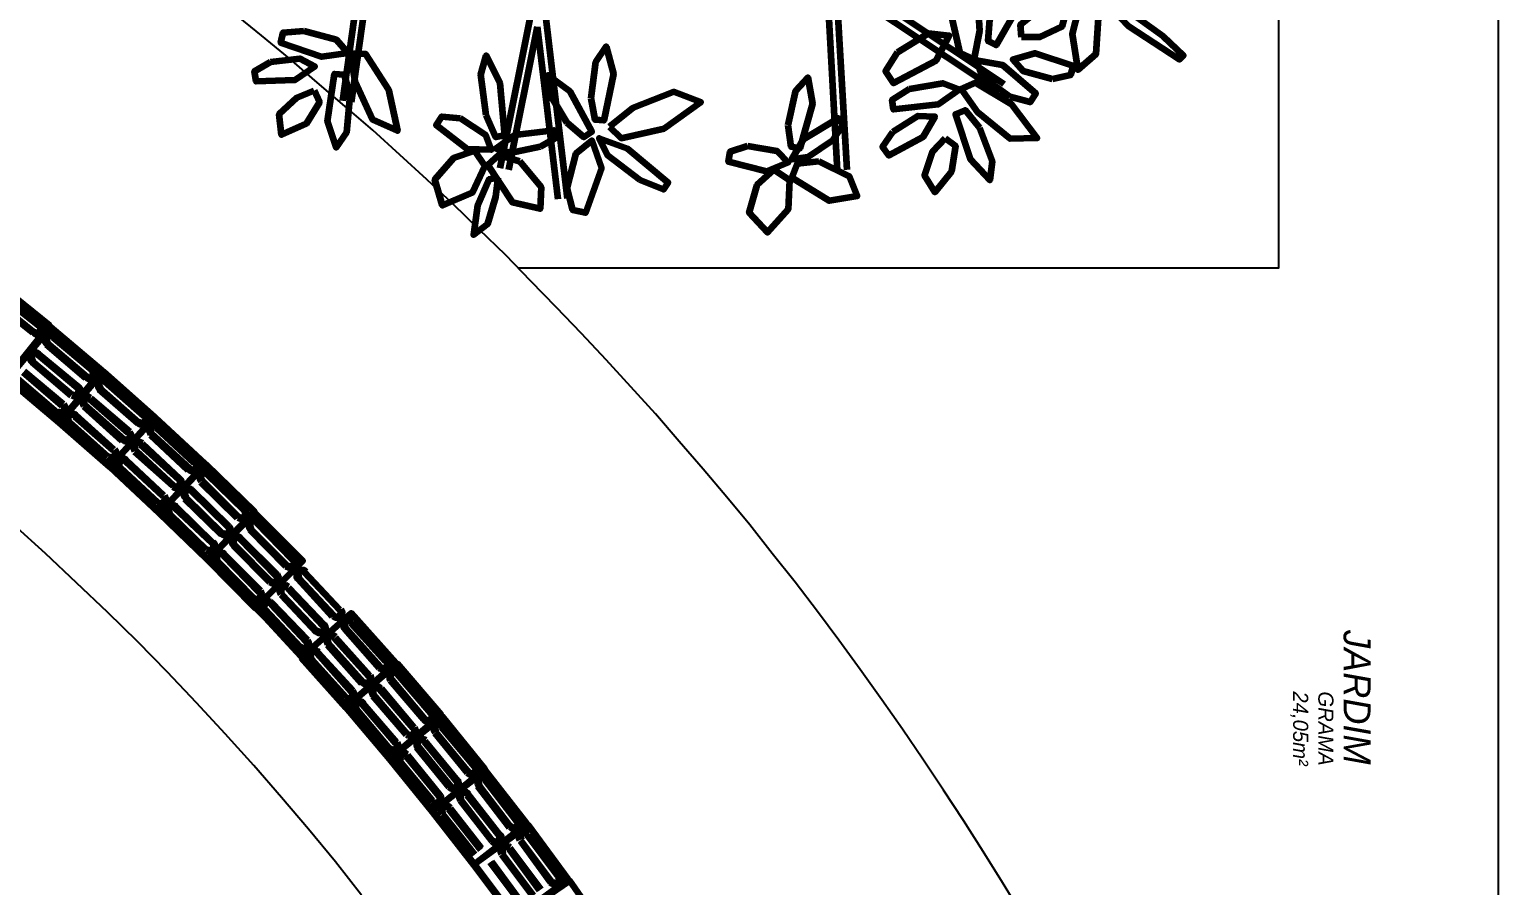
# Model space of a CAD drawing. Header units: millimetres. Extents: x 2273 to 2522, y 1034 to 1187.
# Drawn here: x 2393.06 to 2398.5, y 1177.46 to 1180.63 of the extents above; entities that cross this region are included whole.
import ezdxf

# ---------------------------------------------------------------- set-up
doc = ezdxf.new("R2010")
doc.units = ezdxf.units.MM
doc.layers.add('LAYER8', color=8, linetype='Continuous')
doc.layers.add('PAREDES', color=4, linetype='Continuous', lineweight=100)
doc.styles.get("Standard").update_dxf_attribs({"font": 'arial.ttf'})

# ---------------------------------------------------------------- blocks, each defined once
blk = doc.blocks.new('DER')
at = {"layer": 'PAREDES', "color": 0, "linetype": 'Continuous'}
for points in [[(66.4211, 147.7422), (66.3181, 147.598), (66.2917, 147.5245), (66.3828, 147.6127), (66.5064, 147.801), (66.4917, 147.8157), (66.4211, 147.7422)], [(66.2652, 147.4833), (66.2858, 147.4363), (66.4123, 147.4039), (66.5446, 147.4245), (66.4858, 147.4922), (66.3534, 147.501), (66.2652, 147.4833)], [(66.5799, 147.3304), (66.5505, 147.2216), (66.5064, 147.1833), (66.4828, 147.2657), (66.5299, 147.4069), (66.5652, 147.398), (66.5799, 147.3304)], [(66.424, 147.2157), (66.377, 147.2127), (66.3181, 147.2863), (66.3093, 147.3863), (66.3858, 147.3657), (66.424, 147.2833), (66.424, 147.2157)], [(66.6446, 147.1745), (66.5711, 147.0716), (66.5093, 147.048), (66.527, 147.1451), (66.6328, 147.2686), (66.6652, 147.248), (66.6446, 147.1745)], [(66.6152, 146.9922), (66.5917, 147.0451), (66.6711, 147.1775), (66.7975, 147.2745), (66.8005, 147.1745), (66.7034, 147.0539), (66.6152, 146.9922)], [(66.3593, 147.098), (66.2358, 147.1598), (66.1946, 147.2127), (66.3005, 147.2098), (66.4534, 147.1216), (66.4387, 147.0922), (66.3593, 147.098)], [(66.2093, 146.5686), (66.5975, 147.151)], [(66.2387, 146.551), (66.627, 147.1333)], [(66.7593, 147.0598), (66.8828, 147.1069), (66.9534, 147.098), (66.877, 147.0275), (66.7093, 146.9716), (66.6946, 147.0069), (66.7593, 147.0598)], [(66.5064, 147.0392), (66.4828, 146.9892), (66.3328, 146.9539), (66.174, 146.9775), (66.2446, 147.051), (66.4005, 147.0598), (66.5064, 147.0392)], [(66.6152, 146.801), (66.5946, 146.9245), (66.6181, 146.9863), (66.674, 146.9069), (66.6917, 146.7422), (66.6564, 146.7363), (66.6152, 146.801)], [(66.7975, 146.9333), (66.827, 146.9716), (66.9211, 146.9569), (66.9975, 146.8951), (66.9358, 146.8569), (66.8475, 146.8863), (66.7975, 146.9333)], [(66.4799, 146.7569), (66.4093, 146.8716), (66.4181, 146.948), (66.5123, 146.898), (66.5946, 146.7422), (66.5505, 146.7127), (66.4799, 146.7569)], [(66.774, 146.7392), (66.7152, 146.8333), (66.7181, 146.8951), (66.7946, 146.851), (66.8623, 146.7245), (66.8299, 146.701), (66.774, 146.7392)], [(66.8828, 146.4657), (66.9387, 146.5775), (67.0123, 146.6069), (67.0299, 146.5039), (66.9446, 146.3657), (66.8917, 146.3863), (66.8828, 146.4657)], [(65.9034, 146.5098), (66.9152, 146.5686)], [(65.9064, 146.4775), (66.9181, 146.5333)], [(66.8064, 146.5157), (66.8681, 146.4245), (66.877, 146.3657), (66.8005, 146.4098), (66.724, 146.5363), (66.7505, 146.5539), (66.8064, 146.5157)], [(66.7505, 146.351), (66.6211, 146.3804), (66.574, 146.4245), (66.6711, 146.4422), (66.8358, 146.3951), (66.8299, 146.3627), (66.7505, 146.351)], [(66.9152, 146.298), (66.9534, 146.3569), (67.0623, 146.351), (67.1475, 146.2745), (67.074, 146.2069), (66.9711, 146.2363), (66.9152, 146.298)], [(66.827, 146.201), (66.8446, 146.3098), (66.8887, 146.351), (66.9211, 146.2716), (66.8858, 146.1304), (66.8475, 146.1363), (66.827, 146.201)], [(66.7564, 145.6892), (66.7975, 145.7333), (66.7623, 145.8922), (66.6652, 146.0275), (66.627, 145.9275), (66.6858, 145.7775), (66.7564, 145.6892)], [(66.9534, 145.8039), (66.8623, 145.6833), (66.7975, 145.651), (66.8358, 145.7569), (66.9623, 145.9069), (66.9887, 145.8892), (66.9534, 145.8039)], [(66.6505, 145.6216), (66.5152, 145.6392), (66.4593, 145.6775), (66.5593, 145.7039), (66.7328, 145.6686), (66.7299, 145.6363), (66.6505, 145.6216)], [(66.9828, 145.5333), (66.8534, 145.5657), (66.8064, 145.6245), (66.9093, 145.6598), (67.074, 145.601), (67.0652, 145.5539), (66.9828, 145.5333)], [(66.7417, 145.5333), (66.6299, 145.4657), (66.5652, 145.4627), (66.624, 145.5422), (66.774, 145.6245), (66.7946, 145.5951), (66.7417, 145.5333)], [(65.4917, 145.351), (67.0211, 145.5333)], [(66.3858, 145.4216), (67.024, 145.498)], [(66.8299, 145.4333), (66.8534, 145.3216), (66.8358, 145.2686), (66.7858, 145.3392), (66.7681, 145.4833), (66.7975, 145.4892), (66.8299, 145.4333)], [(66.8828, 145.3569), (66.9799, 145.4363), (67.0593, 145.4333), (67.0358, 145.3304), (66.8975, 145.2392), (66.8593, 145.2804), (66.8828, 145.3569)], [(66.2799, 145.4098), (66.9093, 145.2833)], [(66.3858, 145.4216), (66.9152, 145.3157)], [(66.7123, 145.2333), (66.5623, 145.2127), (66.4917, 145.2333), (66.5946, 145.2833), (66.7887, 145.301), (66.7946, 145.2686), (66.7123, 145.2333)], [(66.9446, 145.2775), (66.9505, 145.2422), (67.0475, 145.201), (67.1564, 145.1863), (67.1152, 145.2392), (67.0152, 145.2686), (66.9446, 145.2775)], [(66.724, 145.1363), (66.7858, 145.2304), (66.8417, 145.251), (66.8387, 145.1627), (66.7505, 145.048), (66.7181, 145.0686), (66.724, 145.1363)], [(66.8446, 145.1892), (66.9005, 145.2275), (67.0005, 145.1804), (67.0475, 145.0716), (66.9505, 145.0422), (66.8711, 145.1127), (66.8446, 145.1892)], [(66.0328, 144.5039), (65.9534, 145.1039), (66.2358, 144.7598), (66.6593, 144.701)], [(66.4828, 144.7304), (66.4858, 144.7863), (66.6181, 144.8716), (66.7711, 144.9039), (66.7299, 144.8127), (66.5887, 144.748), (66.4828, 144.7304)], [(66.2417, 144.7922), (66.6652, 144.7333)], [(66.4005, 144.5569), (66.4328, 144.6775), (66.4828, 144.7216), (66.4975, 144.6245), (66.4446, 144.4716), (66.4064, 144.4804), (66.4005, 144.5569)], [(66.6417, 144.7275), (66.777, 144.7157), (66.8328, 144.6775), (66.7358, 144.6451), (66.5593, 144.6716), (66.5623, 144.7069), (66.6417, 144.7275)], [(66.6211, 144.5951), (66.6652, 144.6157), (66.7446, 144.5657), (66.7858, 144.4745), (66.7093, 144.4657), (66.6475, 144.5333), (66.6211, 144.5951)], [(66.5152, 144.4333), (66.5034, 144.5422), (66.5328, 144.598), (66.5828, 144.5245), (66.5887, 144.3804), (66.5505, 144.3745), (66.5152, 144.4333)]]:
    blk.add_lwpolyline(points, dxfattribs=at)
blk = doc.blocks.new('KJIUY')
at = {"layer": 'PAREDES', "color": 0, "linetype": 'Continuous'}
blk.add_lwpolyline([(69.6387, 145.3039), (69.5005, 145.201), (69.3623, 145.0951), (69.227, 144.9863), (69.0946, 144.8775), (68.9623, 144.7657), (68.8299, 144.651), (68.7005, 144.5333), (68.574, 144.4157), (68.4505, 144.2922), (68.327, 144.1716), (68.2034, 144.0451), (68.0858, 143.9186), (67.9681, 143.7892), (67.8505, 143.6569), (67.7387, 143.5245)], dxfattribs=at)
at = {"layer": 'PAREDES', "color": 160, "linetype": 'Continuous'}
for points in [[(69.6887, 145.3363), (69.8946, 145.4804), (69.7505, 145.6833), (69.5475, 145.5422), (69.6887, 145.3363)], [(69.4887, 145.1863), (69.6887, 145.3363), (69.5417, 145.5363), (69.3417, 145.3892), (69.4887, 145.1863)], [(69.5299, 145.5039), (69.377, 145.3892)], [(69.5299, 145.498), (69.3799, 145.3863)], [(69.5534, 145.4716), (69.5593, 145.4775), (69.5593, 145.4863), (69.5593, 145.4922), (69.5564, 145.501), (69.5505, 145.5069), (69.5446, 145.5098), (69.5358, 145.5098), (69.5299, 145.5039)], [(69.5505, 145.4775), (69.5564, 145.4863), (69.5534, 145.498), (69.5446, 145.5039), (69.5328, 145.501)], [(69.3975, 145.3598), (69.5505, 145.4745)], [(69.4005, 145.3598), (69.5534, 145.4716)], [(69.5799, 145.4363), (69.427, 145.3216)], [(69.5828, 145.4304), (69.4299, 145.3186)], [(69.2917, 145.0333), (69.4887, 145.1863), (69.3358, 145.3833), (69.1387, 145.2304), (69.2917, 145.0333)], [(69.374, 145.3922), (69.3681, 145.3833), (69.3652, 145.3775), (69.3681, 145.3686), (69.3711, 145.3627), (69.377, 145.3569), (69.3828, 145.3539), (69.3917, 145.3539), (69.3975, 145.3569)], [(69.377, 145.3863), (69.3711, 145.3775), (69.374, 145.3657), (69.3828, 145.3598), (69.3946, 145.3627)], [(69.4475, 145.2922), (69.6005, 145.4069)], [(69.4505, 145.2892), (69.6034, 145.4039)], [(69.324, 145.351), (69.174, 145.2333)], [(69.327, 145.3451), (69.177, 145.2304)], [(69.1946, 145.2069), (69.3446, 145.3216)], [(69.3475, 145.3216), (69.3534, 145.3275), (69.3564, 145.3333), (69.3534, 145.3422), (69.3505, 145.348), (69.3446, 145.3539), (69.3387, 145.3569), (69.3299, 145.3569), (69.324, 145.351)], [(69.3446, 145.3245), (69.3505, 145.3333), (69.3475, 145.3451), (69.3387, 145.351), (69.327, 145.348)], [(69.424, 145.3216), (69.4211, 145.3157), (69.4181, 145.3098), (69.4181, 145.301), (69.4211, 145.2951), (69.427, 145.2892), (69.4328, 145.2863), (69.4417, 145.2863), (69.4475, 145.2892)], [(69.6299, 145.3657), (69.477, 145.2539)], [(69.6328, 145.3627), (69.4799, 145.248)], [(69.1975, 145.201), (69.3505, 145.3186)], [(69.377, 145.2833), (69.227, 145.1657)], [(69.3799, 145.2804), (69.2299, 145.1627)], [(69.4005, 145.2539), (69.4064, 145.2598), (69.4093, 145.2657), (69.4064, 145.2745), (69.4034, 145.2804), (69.3975, 145.2863), (69.3917, 145.2892), (69.3828, 145.2892), (69.377, 145.2833)], [(69.3975, 145.2569), (69.4034, 145.2657), (69.4005, 145.2775), (69.3917, 145.2833), (69.3799, 145.2804)], [(69.427, 145.3186), (69.4211, 145.3098), (69.424, 145.298), (69.4358, 145.2922), (69.4475, 145.2951)], [(69.0975, 144.8745), (69.2917, 145.0333), (69.1328, 145.2275), (68.9387, 145.0716), (69.0975, 144.8745)], [(69.174, 145.2363), (69.1681, 145.2304), (69.1652, 145.2216), (69.1652, 145.2157), (69.1681, 145.2069), (69.174, 145.201), (69.1828, 145.201), (69.1887, 145.201), (69.1975, 145.2039)], [(69.174, 145.2333), (69.1681, 145.2216), (69.1711, 145.2098), (69.1828, 145.2039), (69.1946, 145.2069)], [(69.2475, 145.1392), (69.3975, 145.2539)], [(69.2505, 145.1363), (69.4005, 145.2539)], [(69.427, 145.2157), (69.2799, 145.101)], [(69.4328, 145.2127), (69.2828, 145.0951)], [(69.124, 145.1922), (68.974, 145.0716)], [(69.124, 145.1892), (68.9799, 145.0686)], [(68.9975, 145.0451), (69.1446, 145.1657)], [(69.0005, 145.0422), (69.1475, 145.1627)], [(69.1475, 145.1627), (69.1534, 145.1716), (69.1534, 145.1775), (69.1534, 145.1863), (69.1505, 145.1922), (69.1446, 145.198), (69.1358, 145.201), (69.1299, 145.198), (69.1211, 145.1951)], [(69.1446, 145.1686), (69.1505, 145.1775), (69.1475, 145.1892), (69.1358, 145.1951), (69.124, 145.1922)], [(69.227, 145.1686), (69.2211, 145.1627), (69.2181, 145.1539), (69.2181, 145.148), (69.2211, 145.1392), (69.227, 145.1333), (69.2358, 145.1333), (69.2417, 145.1333), (69.2505, 145.1363)], [(69.227, 145.1657), (69.2211, 145.1539), (69.224, 145.1422), (69.2358, 145.1363), (69.2475, 145.1392)], [(69.3005, 145.0716), (69.4505, 145.1892)], [(69.3034, 145.0686), (69.4534, 145.1863)], [(69.177, 145.1275), (69.0299, 145.0069)], [(69.1799, 145.1245), (69.0328, 145.0039)], [(69.0505, 144.9804), (69.1975, 145.101)], [(69.2005, 145.0951), (69.2064, 145.1039), (69.2064, 145.1098), (69.2064, 145.1186), (69.2034, 145.1245), (69.1975, 145.1304), (69.1887, 145.1333), (69.1828, 145.1304), (69.174, 145.1275)], [(69.1975, 145.101), (69.2034, 145.1098), (69.2005, 145.1216), (69.1887, 145.1275), (69.177, 145.1245)], [(69.277, 145.101), (69.2711, 145.0951), (69.2681, 145.0863), (69.2681, 145.0804), (69.274, 145.0716), (69.2799, 145.0657), (69.2858, 145.0657), (69.2946, 145.0657), (69.3005, 145.0686)], [(68.9064, 144.7127), (69.0975, 144.8745), (68.9328, 145.0657), (68.7446, 144.9039), (68.9064, 144.7127)], [(68.974, 145.0745), (68.9681, 145.0686), (68.9652, 145.0598), (68.9681, 145.0539), (68.9711, 145.0451), (68.977, 145.0422), (68.9828, 145.0392), (68.9917, 145.0392), (68.9975, 145.0422)], [(68.977, 145.0716), (68.9711, 145.0598), (68.974, 145.048), (68.9828, 145.0422), (68.9946, 145.048)], [(69.0534, 144.9745), (69.2005, 145.0951)], [(69.2299, 145.0627), (69.0828, 144.9422)], [(69.2328, 145.0569), (69.0858, 144.9363)], [(69.2564, 145.0304), (69.2593, 145.0363), (69.2623, 145.0451), (69.2623, 145.051), (69.2593, 145.0598), (69.2505, 145.0627), (69.2446, 145.0657), (69.2358, 145.0657), (69.2299, 145.0627)], [(69.2534, 145.0333), (69.2593, 145.0451), (69.2534, 145.0569), (69.2446, 145.0627), (69.2328, 145.0598)], [(69.2799, 145.098), (69.274, 145.0863), (69.277, 145.0745), (69.2858, 145.0686), (69.2975, 145.0716)], [(68.927, 145.0304), (68.7799, 144.9069)], [(68.927, 145.0275), (68.7828, 144.9039)], [(68.8034, 144.8833), (68.9475, 145.0039)], [(68.8064, 144.8775), (68.9505, 145.001)], [(68.9505, 145.001), (68.9564, 145.0069), (68.9564, 145.0157), (68.9564, 145.0216), (68.9534, 145.0304), (68.9475, 145.0333), (68.9387, 145.0363), (68.9299, 145.0363), (68.924, 145.0333)], [(68.9475, 145.0039), (68.9534, 145.0157), (68.9505, 145.0275), (68.9387, 145.0333), (68.927, 145.0275)], [(69.027, 145.0098), (69.024, 145.0039), (69.0211, 144.9951), (69.0211, 144.9892), (69.024, 144.9804), (69.0328, 144.9745), (69.0387, 144.9745), (69.0475, 144.9745), (69.0534, 144.9775)], [(69.0299, 145.0069), (69.024, 144.9951), (69.0299, 144.9833), (69.0387, 144.9775), (69.0505, 144.9804)], [(69.1064, 144.9127), (69.2505, 145.0333)], [(69.1064, 144.9098), (69.2564, 145.0304)], [(68.9799, 144.9657), (68.8358, 144.8451)], [(68.9828, 144.9627), (68.8387, 144.8392)], [(68.8593, 144.8157), (69.0034, 144.9392)], [(69.0064, 144.9392), (69.0093, 144.9451), (69.0123, 144.951), (69.0123, 144.9598), (69.0064, 144.9657), (69.0005, 144.9716), (68.9946, 144.9745), (68.9858, 144.9716), (68.9799, 144.9686)], [(69.0034, 144.9422), (69.0093, 144.951), (69.0034, 144.9627), (68.9946, 144.9686), (68.9828, 144.9657)], [(69.0799, 144.9422), (69.077, 144.9363), (69.074, 144.9304), (69.074, 144.9216), (69.077, 144.9157), (69.0858, 144.9098), (69.0917, 144.9069), (69.1005, 144.9069), (69.1064, 144.9127)], [(69.0828, 144.9392), (69.077, 144.9304), (69.0828, 144.9186), (69.0917, 144.9127), (69.1034, 144.9157)], [(68.7211, 144.548), (68.9064, 144.7127), (68.7417, 144.898), (68.5564, 144.7333), (68.7211, 144.548)], [(68.7799, 144.9098), (68.774, 144.9039), (68.774, 144.8951), (68.774, 144.8892), (68.777, 144.8804), (68.7828, 144.8745), (68.7917, 144.8745), (68.8005, 144.8745), (68.8064, 144.8775)], [(68.7828, 144.9069), (68.777, 144.8951), (68.7799, 144.8833), (68.7917, 144.8775), (68.8034, 144.8804)], [(68.8623, 144.8127), (69.0064, 144.9363)], [(69.0358, 144.901), (68.8917, 144.7775)], [(69.0387, 144.898), (68.8946, 144.7745)], [(69.0593, 144.8716), (69.0652, 144.8775), (69.0681, 144.8863), (69.0652, 144.8922), (69.0623, 144.901), (69.0564, 144.9069), (69.0475, 144.9069), (69.0417, 144.9069), (69.0358, 144.9039)], [(69.0564, 144.8745), (69.0623, 144.8863), (69.0593, 144.898), (69.0475, 144.9039), (69.0358, 144.901)], [(68.7299, 144.8657), (68.5887, 144.7392)], [(68.7358, 144.8598), (68.5946, 144.7333)], [(68.6123, 144.7127), (68.7534, 144.8392)], [(68.6152, 144.7098), (68.7593, 144.8363)], [(68.7593, 144.8363), (68.7623, 144.8422), (68.7652, 144.851), (68.7623, 144.8569), (68.7593, 144.8657), (68.7534, 144.8686), (68.7446, 144.8716), (68.7387, 144.8716), (68.7299, 144.8657)], [(68.7564, 144.8392), (68.7593, 144.851), (68.7564, 144.8627), (68.7446, 144.8686), (68.7328, 144.8627)], [(68.8358, 144.8422), (68.8299, 144.8363), (68.827, 144.8304), (68.8299, 144.8216), (68.8328, 144.8157), (68.8387, 144.8098), (68.8475, 144.8069), (68.8534, 144.8098), (68.8623, 144.8127)], [(68.8387, 144.8392), (68.8328, 144.8304), (68.8358, 144.8186), (68.8475, 144.8127), (68.8593, 144.8157)], [(68.9123, 144.751), (69.0593, 144.8745)], [(68.9181, 144.748), (69.0623, 144.8716)], [(68.7887, 144.801), (68.6475, 144.6745)], [(68.7917, 144.798), (68.6505, 144.6716)], [(68.6681, 144.648), (68.8123, 144.7775)], [(68.8123, 144.7716), (68.8181, 144.7804), (68.8211, 144.7863), (68.8181, 144.7951), (68.8152, 144.801), (68.8093, 144.8069), (68.8005, 144.8069), (68.7946, 144.8069), (68.7858, 144.8039)], [(68.8093, 144.7775), (68.8152, 144.7863), (68.8123, 144.798), (68.8005, 144.8039), (68.7887, 144.801)], [(68.8917, 144.7804), (68.8858, 144.7745), (68.8828, 144.7657), (68.8828, 144.7598), (68.8887, 144.751), (68.8946, 144.748), (68.9005, 144.7451), (68.9093, 144.7451), (68.9152, 144.748)], [(68.8917, 144.7775), (68.8887, 144.7657), (68.8917, 144.7539), (68.9034, 144.748), (68.9123, 144.7539)], [(68.5887, 144.7392), (68.5858, 144.7333), (68.5828, 144.7245), (68.5828, 144.7186), (68.5887, 144.7098), (68.5946, 144.7069), (68.6005, 144.7039), (68.6093, 144.7039), (68.6152, 144.7098)], [(68.5917, 144.7363), (68.5858, 144.7245), (68.5917, 144.7127), (68.6005, 144.7098), (68.6123, 144.7127)], [(68.674, 144.6451), (68.8152, 144.7716)], [(68.8446, 144.7392), (68.7034, 144.6098)], [(68.8475, 144.7333), (68.7064, 144.6069)], [(68.8711, 144.7098), (68.874, 144.7157), (68.877, 144.7245), (68.877, 144.7304), (68.8711, 144.7392), (68.8652, 144.7422), (68.8593, 144.7451), (68.8505, 144.7422), (68.8446, 144.7392)], [(68.8681, 144.7127), (68.874, 144.7245), (68.8681, 144.7363), (68.8564, 144.7392), (68.8475, 144.7363)], [(68.5446, 144.6892), (68.4064, 144.5598)], [(68.427, 144.5392), (68.5652, 144.6686)], [(68.5681, 144.6657), (68.5711, 144.6716), (68.574, 144.6804), (68.574, 144.6863), (68.5681, 144.6951), (68.5623, 144.698), (68.5534, 144.701), (68.5475, 144.698), (68.5417, 144.6951)], [(68.5652, 144.6686), (68.5711, 144.6804), (68.5652, 144.6922), (68.5534, 144.6951), (68.5446, 144.6922)], [(68.6446, 144.6745), (68.6387, 144.6686), (68.6387, 144.6627), (68.6387, 144.6539), (68.6417, 144.648), (68.6505, 144.6422), (68.6564, 144.6422), (68.6652, 144.6422), (68.6711, 144.6451)], [(68.6475, 144.6716), (68.6417, 144.6627), (68.6446, 144.651), (68.6564, 144.6451), (68.6681, 144.648)], [(68.727, 144.5863), (68.8681, 144.7127)], [(68.7299, 144.5804), (68.8711, 144.7098)], [(68.4299, 144.5363), (68.5681, 144.6627)], [(68.6005, 144.6333), (68.4623, 144.501)], [(68.6034, 144.6275), (68.4652, 144.498)], [(68.624, 144.6039), (68.6299, 144.6098), (68.6299, 144.6186), (68.6299, 144.6245), (68.627, 144.6333), (68.6181, 144.6363), (68.6123, 144.6392), (68.6034, 144.6363), (68.5975, 144.6333)], [(68.6211, 144.6069), (68.627, 144.6186), (68.624, 144.6304), (68.6123, 144.6333), (68.6005, 144.6304)], [(68.7005, 144.6127), (68.6975, 144.6069), (68.6946, 144.598), (68.6946, 144.5922), (68.7005, 144.5833), (68.7064, 144.5804), (68.7123, 144.5775), (68.7211, 144.5775), (68.727, 144.5833)], [(68.4034, 144.5657), (68.3975, 144.5598), (68.3975, 144.551), (68.3975, 144.5451), (68.4005, 144.5363), (68.4093, 144.5333), (68.4152, 144.5304), (68.424, 144.5304), (68.4299, 144.5363)], [(68.4064, 144.5627), (68.4005, 144.551), (68.4034, 144.5392), (68.4152, 144.5363), (68.427, 144.5392)], [(68.4858, 144.4745), (68.624, 144.6069)], [(68.4887, 144.4745), (68.627, 144.6039)], [(68.6564, 144.5716), (68.5181, 144.4392)], [(68.6623, 144.5657), (68.524, 144.4363)], [(68.6828, 144.5422), (68.6887, 144.548), (68.6917, 144.5569), (68.6887, 144.5627), (68.6858, 144.5716), (68.6799, 144.5745), (68.6711, 144.5775), (68.6623, 144.5745), (68.6564, 144.5716)], [(68.6799, 144.5451), (68.6858, 144.5569), (68.6828, 144.5686), (68.6711, 144.5716), (68.6593, 144.5686)], [(68.7034, 144.6098), (68.7005, 144.598), (68.7034, 144.5863), (68.7152, 144.5804), (68.724, 144.5863)], [(68.3593, 144.201), (68.5387, 144.3775), (68.3623, 144.5539), (68.1858, 144.3775), (68.3593, 144.201)], [(68.3564, 144.5186), (68.2211, 144.3833)], [(68.3593, 144.5157), (68.224, 144.3833)], [(68.3828, 144.4922), (68.3858, 144.498), (68.3887, 144.5069), (68.3858, 144.5127), (68.3828, 144.5216), (68.374, 144.5245), (68.3681, 144.5275), (68.3593, 144.5245), (68.3534, 144.5216)], [(68.3799, 144.4951), (68.3828, 144.5069), (68.3799, 144.5186), (68.3681, 144.5216), (68.3564, 144.5186)], [(68.5417, 144.4127), (68.6828, 144.5451)], [(68.5475, 144.4098), (68.6828, 144.5422)], [(68.2446, 144.3598), (68.3799, 144.4951)], [(68.2475, 144.3569), (68.3828, 144.4892)], [(68.4152, 144.4598), (68.2799, 144.3245)], [(68.4181, 144.4539), (68.2828, 144.3216)], [(68.4417, 144.4304), (68.4446, 144.4363), (68.4475, 144.4451), (68.4446, 144.451), (68.4417, 144.4598), (68.4358, 144.4627), (68.427, 144.4657), (68.4181, 144.4627), (68.4123, 144.4598)], [(68.4387, 144.4333), (68.4417, 144.4451), (68.4387, 144.4569), (68.427, 144.4598), (68.4152, 144.4569)], [(68.4593, 144.501), (68.4564, 144.4951), (68.4534, 144.4892), (68.4534, 144.4804), (68.4593, 144.4745), (68.4652, 144.4686), (68.474, 144.4657), (68.4799, 144.4686), (68.4858, 144.4716)], [(68.4623, 144.498), (68.4564, 144.4863), (68.4623, 144.4775), (68.474, 144.4716), (68.4858, 144.4745)], [(68.3034, 144.301), (68.4387, 144.4333)], [(68.3064, 144.2951), (68.4417, 144.4304)], [(68.474, 144.398), (68.3387, 144.2627)], [(68.5034, 144.3686), (68.5064, 144.3745), (68.5093, 144.3833), (68.5064, 144.3922), (68.5034, 144.398), (68.4946, 144.401), (68.4887, 144.4039), (68.4799, 144.401), (68.474, 144.398)], [(68.5005, 144.3716), (68.5034, 144.3833), (68.5005, 144.3951), (68.4887, 144.398), (68.477, 144.3951)], [(68.5181, 144.4392), (68.5152, 144.4333), (68.5123, 144.4275), (68.5152, 144.4186), (68.5181, 144.4127), (68.524, 144.4069), (68.5328, 144.4069), (68.5387, 144.4069), (68.5475, 144.4098)], [(68.5211, 144.4363), (68.5181, 144.4275), (68.5211, 144.4157), (68.5328, 144.4098), (68.5446, 144.4127)], [(68.1858, 144.0216), (68.3593, 144.201), (68.1799, 144.3745), (68.0064, 144.1951), (68.1858, 144.0216)], [(68.174, 144.3392), (68.0417, 144.201)], [(68.2034, 144.3127), (68.2064, 144.3186), (68.2064, 144.3275), (68.2064, 144.3333), (68.2005, 144.3392), (68.1946, 144.3451), (68.1887, 144.3451), (68.1799, 144.3451), (68.174, 144.3392)], [(68.2005, 144.3157), (68.2034, 144.3275), (68.1975, 144.3363), (68.1887, 144.3422), (68.177, 144.3363)], [(68.2181, 144.3863), (68.2123, 144.3804), (68.2123, 144.3745), (68.2123, 144.3657), (68.2181, 144.3598), (68.224, 144.3539), (68.2328, 144.3539), (68.2387, 144.3539), (68.2475, 144.3598)], [(68.2211, 144.3833), (68.2152, 144.3716), (68.2211, 144.3627), (68.2328, 144.3569), (68.2446, 144.3627)], [(68.4799, 144.3922), (68.3446, 144.2598)], [(68.3652, 144.2392), (68.5005, 144.3716)], [(68.3652, 144.2363), (68.5034, 144.3686)], [(68.177, 144.3363), (68.0446, 144.201)], [(68.0652, 144.1804), (68.2005, 144.3157)], [(68.0711, 144.1745), (68.2034, 144.3098)], [(68.2623, 144.2539), (68.2681, 144.2598), (68.2681, 144.2686), (68.2681, 144.2745), (68.2623, 144.2804), (68.2564, 144.2863), (68.2475, 144.2863), (68.2417, 144.2863), (68.2358, 144.2804)], [(68.2799, 144.3245), (68.274, 144.3186), (68.274, 144.3127), (68.274, 144.3039), (68.2799, 144.298), (68.2858, 144.2922), (68.2946, 144.2922), (68.3005, 144.2922), (68.3064, 144.298)], [(68.2828, 144.3216), (68.277, 144.3127), (68.2828, 144.301), (68.2946, 144.2951), (68.3034, 144.301)], [(68.2358, 144.2804), (68.1005, 144.1422)], [(68.2387, 144.2775), (68.1064, 144.1422)], [(68.127, 144.1186), (68.2593, 144.2539)], [(68.1328, 144.1157), (68.2652, 144.251)], [(68.2593, 144.2569), (68.2652, 144.2686), (68.2593, 144.2775), (68.2475, 144.2833), (68.2387, 144.2775)], [(68.3387, 144.2657), (68.3328, 144.2569), (68.3328, 144.251), (68.3328, 144.2422), (68.3387, 144.2363), (68.3446, 144.2304), (68.3534, 144.2304), (68.3593, 144.2304), (68.3681, 144.2363)], [(68.3417, 144.2627), (68.3358, 144.251), (68.3417, 144.2392), (68.3534, 144.2333), (68.3652, 144.2392)], [(68.0152, 143.8392), (68.1858, 144.0216), (68.0034, 144.1922), (67.8328, 144.0069), (68.0152, 143.8392)], [(68.0387, 144.2039), (68.0358, 144.198), (68.0328, 144.1892), (68.0358, 144.1833), (68.0387, 144.1775), (68.0475, 144.1716), (68.0534, 144.1716), (68.0623, 144.1716), (68.0681, 144.1775)], [(68.0417, 144.201), (68.0387, 144.1892), (68.0417, 144.1804), (68.0534, 144.1745), (68.0652, 144.1804)], [(68.2975, 144.2216), (68.1623, 144.0833)], [(68.2975, 144.2186), (68.1681, 144.0804)], [(68.1887, 144.0598), (68.3211, 144.1951)], [(68.1917, 144.0569), (68.324, 144.1922)], [(68.324, 144.1951), (68.327, 144.201), (68.3299, 144.2069), (68.327, 144.2157), (68.3211, 144.2216), (68.3152, 144.2275), (68.3093, 144.2275), (68.3005, 144.2275), (68.2946, 144.2216)], [(68.3211, 144.198), (68.324, 144.2069), (68.3181, 144.2186), (68.3093, 144.2245), (68.2975, 144.2186)], [(67.9946, 144.1569), (67.8681, 144.0157)], [(68.0005, 144.151), (67.8711, 144.0127)], [(67.8917, 143.9922), (68.0211, 144.1333)], [(67.8975, 143.9892), (68.027, 144.1275)], [(68.024, 144.1304), (68.0299, 144.1363), (68.0299, 144.1451), (68.027, 144.151), (68.024, 144.1598), (68.0152, 144.1627), (68.0093, 144.1657), (68.0005, 144.1627), (67.9946, 144.1569)], [(68.0211, 144.1333), (68.027, 144.1451), (68.0211, 144.1569), (68.0093, 144.1598), (67.9975, 144.1539)], [(68.1005, 144.1451), (68.0975, 144.1392), (68.0946, 144.1304), (68.0975, 144.1245), (68.1005, 144.1157), (68.1093, 144.1127), (68.1152, 144.1127), (68.124, 144.1127), (68.1299, 144.1186)], [(68.1034, 144.1422), (68.1005, 144.1304), (68.1034, 144.1216), (68.1152, 144.1157), (68.127, 144.1216)], [(68.0593, 144.098), (67.9299, 143.9598)], [(68.0623, 144.0951), (67.9328, 143.9539)], [(67.9564, 143.9363), (68.0858, 144.0745)], [(67.9593, 143.9304), (68.0858, 144.0716)], [(68.0887, 144.0716), (68.0917, 144.0775), (68.0946, 144.0863), (68.0917, 144.0922), (68.0858, 144.101), (68.0799, 144.1039), (68.074, 144.1039), (68.0652, 144.1039), (68.0593, 144.098)], [(68.0858, 144.0745), (68.0887, 144.0863), (68.0828, 144.0951), (68.074, 144.101), (68.0623, 144.0951)], [(68.1623, 144.0863), (68.1593, 144.0804), (68.1564, 144.0716), (68.1593, 144.0657), (68.1623, 144.0569), (68.1711, 144.0539), (68.177, 144.051), (68.1858, 144.0539), (68.1917, 144.0569)], [(68.1652, 144.0833), (68.1623, 144.0716), (68.1652, 144.0598), (68.177, 144.0569), (68.1887, 144.0598)], [(67.8652, 144.0186), (67.8623, 144.0127), (67.8593, 144.0039), (67.8623, 143.9951), (67.8681, 143.9892), (67.874, 143.9863), (67.8799, 143.9833), (67.8887, 143.9863), (67.8946, 143.9892)], [(67.8681, 144.0157), (67.8652, 144.0039), (67.8711, 143.9922), (67.8799, 143.9892), (67.8917, 143.9922)], [(68.1211, 144.0392), (67.9917, 143.901)], [(68.124, 144.0363), (67.9946, 143.898)], [(68.0181, 143.8775), (68.1475, 144.0157)], [(68.0211, 143.8745), (68.1505, 144.0127)], [(68.1505, 144.0127), (68.1534, 144.0216), (68.1534, 144.0275), (68.1534, 144.0363), (68.1475, 144.0422), (68.1417, 144.048), (68.1328, 144.048), (68.127, 144.0451), (68.1211, 144.0422)], [(68.1475, 144.0157), (68.1505, 144.0275), (68.1446, 144.0392), (68.1328, 144.0422), (68.124, 144.0392)], [(67.8505, 143.651), (68.0152, 143.8392), (67.8299, 144.0039), (67.6623, 143.8157), (67.8505, 143.651)], [(67.8211, 143.9686), (67.6975, 143.8245)], [(67.827, 143.9657), (67.7005, 143.8216)], [(67.8505, 143.9422), (67.8564, 143.948), (67.8564, 143.9569), (67.8534, 143.9657), (67.8505, 143.9716), (67.8417, 143.9745), (67.8358, 143.9745), (67.827, 143.9745), (67.8211, 143.9686)], [(67.8475, 143.9451), (67.8534, 143.9569), (67.8475, 143.9686), (67.8358, 143.9716), (67.824, 143.9657)], [(67.927, 143.9598), (67.924, 143.951), (67.9211, 143.9451), (67.924, 143.9363), (67.927, 143.9304), (67.9358, 143.9275), (67.9417, 143.9245), (67.9505, 143.9275), (67.9564, 143.9304)], [(67.724, 143.801), (67.8505, 143.9451)], [(67.727, 143.798), (67.8534, 143.9422)], [(67.8858, 143.9127), (67.7623, 143.7686)], [(67.8887, 143.9069), (67.7652, 143.7657)], [(67.9152, 143.8863), (67.9181, 143.8922), (67.9211, 143.901), (67.9181, 143.9069), (67.9123, 143.9127), (67.9064, 143.9186), (67.8975, 143.9186), (67.8917, 143.9157), (67.8858, 143.9127)], [(67.9123, 143.8892), (67.9152, 143.898), (67.9093, 143.9098), (67.8975, 143.9157), (67.8887, 143.9098)], [(67.9299, 143.9569), (67.927, 143.9451), (67.9299, 143.9333), (67.9417, 143.9304), (67.9534, 143.9333)], [(67.7858, 143.7451), (67.9123, 143.8892)], [(67.7917, 143.7422), (67.9181, 143.8833)], [(67.9505, 143.8539), (67.824, 143.7127)], [(67.9534, 143.851), (67.8299, 143.7098)], [(67.9799, 143.8304), (67.9858, 143.8363), (67.9858, 143.8451), (67.9828, 143.851), (67.9799, 143.8598), (67.9711, 143.8627), (67.9652, 143.8627), (67.9564, 143.8627), (67.9505, 143.8569)], [(67.977, 143.8333), (67.9799, 143.8451), (67.977, 143.8539), (67.9652, 143.8598), (67.9534, 143.8539)], [(67.9917, 143.901), (67.9858, 143.8951), (67.9858, 143.8863), (67.9858, 143.8804), (67.9917, 143.8745), (67.9975, 143.8686), (68.0064, 143.8686), (68.0123, 143.8686), (68.0211, 143.8745)], [(67.9946, 143.898), (67.9887, 143.8863), (67.9946, 143.8775), (68.0064, 143.8716), (68.0181, 143.8775)], [(67.6887, 143.4598), (67.8505, 143.651), (67.6593, 143.8098), (67.4975, 143.6186), (67.6887, 143.4598)], [(67.6975, 143.8275), (67.6917, 143.8216), (67.6917, 143.8127), (67.6917, 143.8039), (67.6975, 143.798), (67.7034, 143.7951), (67.7123, 143.7951), (67.7211, 143.7951), (67.727, 143.801)], [(67.7005, 143.8245), (67.6946, 143.8127), (67.7005, 143.801), (67.7123, 143.798), (67.724, 143.8039)], [(67.8505, 143.6892), (67.977, 143.8304)], [(67.8534, 143.6863), (67.9799, 143.8275)], [(67.6564, 143.7745), (67.5328, 143.6304)], [(67.6564, 143.7716), (67.5358, 143.6275)], [(67.5564, 143.6069), (67.6799, 143.7539)], [(67.5623, 143.6039), (67.6858, 143.748)], [(67.6828, 143.751), (67.6887, 143.7569), (67.6887, 143.7657), (67.6858, 143.7716), (67.6828, 143.7775), (67.674, 143.7833), (67.6681, 143.7833), (67.6593, 143.7804), (67.6534, 143.7745)], [(67.6799, 143.7539), (67.6858, 143.7657), (67.6799, 143.7745), (67.6681, 143.7775), (67.6564, 143.7745)], [(67.7593, 143.7686), (67.7564, 143.7627), (67.7534, 143.7569), (67.7564, 143.748), (67.7623, 143.7422), (67.7681, 143.7363), (67.777, 143.7363), (67.7828, 143.7392), (67.7887, 143.7422)], [(67.7623, 143.7657), (67.7593, 143.7569), (67.7652, 143.7451), (67.777, 143.7422), (67.7858, 143.7451)], [(67.7181, 143.7216), (67.5975, 143.5745)], [(67.724, 143.7186), (67.6005, 143.5716)], [(67.624, 143.551), (67.7475, 143.698)], [(67.627, 143.551), (67.7505, 143.6951)], [(67.7505, 143.698), (67.7534, 143.7039), (67.7534, 143.7127), (67.7534, 143.7186), (67.7475, 143.7245), (67.7417, 143.7304), (67.7328, 143.7304), (67.724, 143.7275), (67.7181, 143.7216)], [(67.7475, 143.701), (67.7505, 143.7127), (67.7446, 143.7216), (67.7328, 143.7245), (67.7211, 143.7216)], [(67.824, 143.7127), (67.8181, 143.7069), (67.8181, 143.698), (67.8211, 143.6922), (67.824, 143.6833), (67.8328, 143.6804), (67.8387, 143.6804), (67.8475, 143.6804), (67.8534, 143.6863)], [(67.827, 143.7098), (67.8211, 143.698), (67.827, 143.6863), (67.8387, 143.6833), (67.8505, 143.6892)], [(67.5299, 143.6333), (67.527, 143.6245), (67.527, 143.6186), (67.527, 143.6098), (67.5328, 143.6039), (67.5387, 143.601), (67.5475, 143.598), (67.5564, 143.601), (67.5623, 143.6069)], [(67.7828, 143.6657), (67.6623, 143.5216)], [(67.7887, 143.6627), (67.6652, 143.5186)], [(67.6887, 143.498), (67.8123, 143.6422)], [(67.6946, 143.4951), (67.8152, 143.6422)], [(67.8123, 143.6422), (67.8181, 143.648), (67.8181, 143.6569), (67.8152, 143.6627), (67.8123, 143.6716), (67.8034, 143.6745), (67.7975, 143.6745), (67.7887, 143.6716), (67.7828, 143.6686)], [(67.8093, 143.6451), (67.8152, 143.6569), (67.8093, 143.6657), (67.7975, 143.6716), (67.7858, 143.6657)], [(67.5328, 143.2657), (67.6858, 143.4598), (67.4917, 143.6157), (67.3358, 143.4216), (67.5328, 143.2657)], [(67.4887, 143.5804), (67.3711, 143.4304)], [(67.4946, 143.5775), (67.377, 143.4275)], [(67.5181, 143.5569), (67.524, 143.5627), (67.524, 143.5716), (67.5211, 143.5775), (67.5152, 143.5833), (67.5093, 143.5863), (67.5005, 143.5892), (67.4946, 143.5863), (67.4887, 143.5804)], [(67.5152, 143.5569), (67.5181, 143.5686), (67.5123, 143.5804), (67.5005, 143.5833), (67.4917, 143.5775)], [(67.5328, 143.6304), (67.5299, 143.6186), (67.5358, 143.6069), (67.5475, 143.6039), (67.5593, 143.6098)], [(67.5975, 143.5775), (67.5917, 143.5686), (67.5917, 143.5627), (67.5946, 143.5539), (67.5975, 143.548), (67.6064, 143.5451), (67.6123, 143.5451), (67.6211, 143.5451), (67.627, 143.551)], [(67.3975, 143.4098), (67.5181, 143.5598)], [(67.4005, 143.4069), (67.5181, 143.5539)], [(67.6005, 143.5745), (67.5946, 143.5627), (67.6005, 143.551), (67.6123, 143.548), (67.624, 143.5539)]]:
    blk.add_lwpolyline(points, dxfattribs=at)

msp = doc.modelspace()

# ---------------------------------------------------------------- linework, layer by layer
at = {"layer": 'LAYER8', "color": 0, "linetype": 'Continuous'}
for points in [[(2398.499, 1175.5243), (2398.499, 1184.6272)], [(2394.8666, 1179.7463), (2397.6842, 1179.7463), (2397.6842, 1184.3522), (2393.0813, 1184.3522), (2393.0813, 1181.2295)], [(2396.7313, 1177.3566), (2396.6607, 1177.4713), (2396.5901, 1177.586), (2396.5166, 1177.7007), (2396.4431, 1177.8125), (2396.3666, 1177.9272), (2396.2901, 1178.039), (2396.2137, 1178.1478), (2396.1342, 1178.2596), (2396.0548, 1178.3684), (2395.9754, 1178.4743), (2395.8931, 1178.5831), (2395.8078, 1178.689), (2395.7254, 1178.7949), (2395.6401, 1178.8978), (2395.5519, 1179.0007), (2395.4637, 1179.1037), (2395.3754, 1179.2066), (2395.2842, 1179.3066), (2395.1931, 1179.4066), (2395.1019, 1179.5037), (2395.0078, 1179.6007), (2394.9137, 1179.6978), (2394.8195, 1179.7949), (2394.7225, 1179.889), (2394.6254, 1179.9831), (2394.5284, 1180.0743), (2394.4284, 1180.1654), (2394.3284, 1180.2566), (2394.2254, 1180.3449), (2394.1225, 1180.4331), (2394.0195, 1180.5213), (2393.9166, 1180.6066), (2393.8107, 1180.6919)], [(2394.2872, 1177.4243), (2394.1901, 1177.5478), (2394.0901, 1177.6684), (2393.9901, 1177.786), (2393.8872, 1177.9037), (2393.7813, 1178.0213), (2393.6754, 1178.136), (2393.5666, 1178.2507), (2393.4578, 1178.3625), (2393.346, 1178.4713), (2393.2313, 1178.5802), (2393.1166, 1178.689), (2392.999, 1178.7949)]]:
    msp.add_lwpolyline(points, dxfattribs=at)

# ---------------------------------------------------------------- block references
at = {"layer": 'LAYER8', "color": 0, "linetype": 'ByBlock', "rotation": 270}
msp.add_blockref('KJIUY', (2249.5156, 1247.0248), dxfattribs=at)
at = {"layer": 'LAYER8', "linetype": 'ByBlock', "rotation": 270}
msp.add_blockref('DER', (2249.5156, 1247.0248), dxfattribs=at)

# ---------------------------------------------------------------- texts
at = {"layer": 'LAYER8', "color": 0, "linetype": 'Continuous', "width": 1.591519, "attachment_point": 1, "rotation": 270}
for s, insert, char_height in [('{\\fHarlow Solid Italic|b0|i0|c0|p82;JARDIM}', (2398.0246, 1178.4055), 0.1), ('{\\fHarlow Solid Italic|b0|i0|c0|p82;GRAMA\\P24,05m²}', (2397.8871, 1178.1784), 0.056045)]:
    msp.add_mtext(s, dxfattribs=dict(at, insert=insert, char_height=char_height))

doc.saveas('drawing.dxf')
